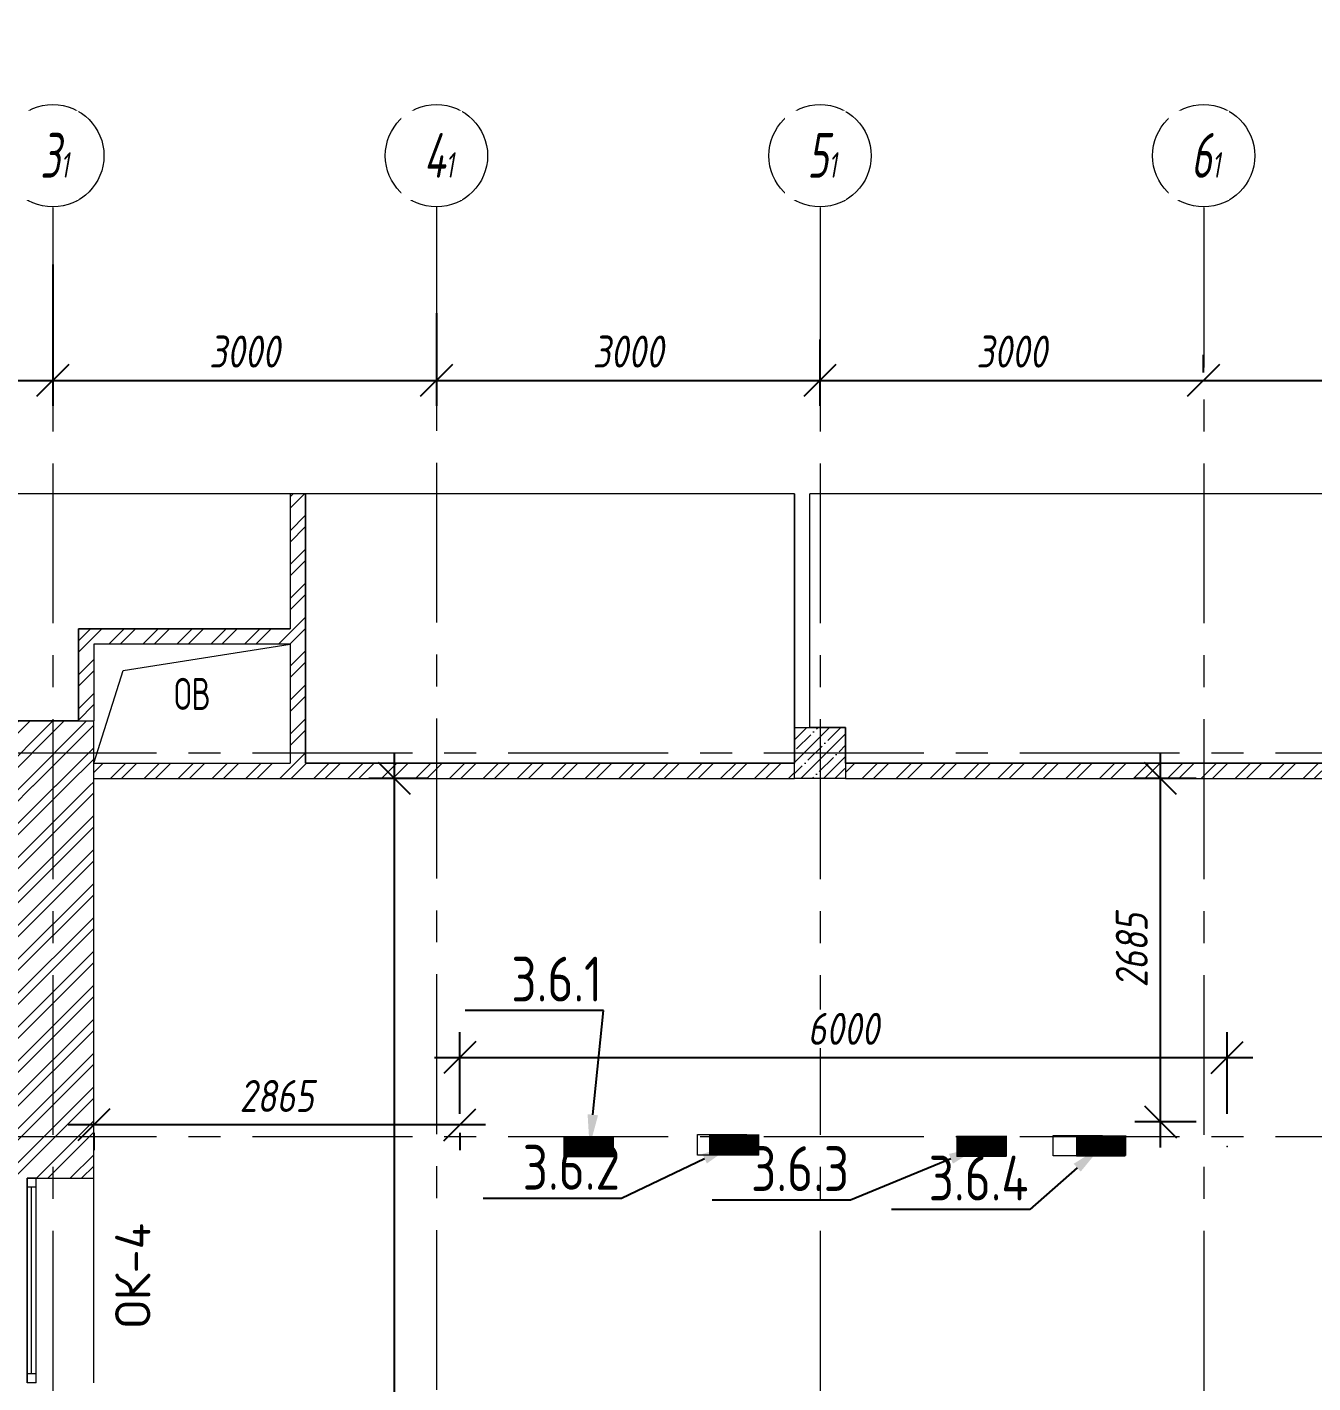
# Model space of a CAD drawing. Header units: millimetres. Extents: x 0 to 9491604, y -172998 to 295086.
# Drawn here: x 447114 to 457170, y -53633 to -43033 of the extents above; entities that cross this region are included whole.
import ezdxf
from ezdxf import colors
from ezdxf.entities.mleader import LeaderData, LeaderLine
from ezdxf.enums import TextEntityAlignment as Align
from ezdxf.math import Vec2, Vec3

# ---------------------------------------------------------------- set-up
doc = ezdxf.new("R2018")
doc.units = ezdxf.units.MM
doc.linetypes.add('CENTER', pattern=[2, 1.25, -0.25, 0.25, -0.25])
for name, color, linetype in [('EI_DIMS_DETAIL', 7, 'Continuous'), ('АР_новое окно', 160, 'Continuous'), ('АР_Перегородки кирпич', 34, 'Continuous')]:
    doc.layers.add(name, color=color, linetype=linetype)
for name, color, linetype, lineweight in [('Rigging-Truss-Insert Points', 7, 'Continuous', 5), ('TRUSS LIGHT', 7, 'Continuous', 5), ('АР_Колонны', 5, 'Continuous', 35), ('АР_Колонны Штрих', 250, 'Continuous', 5), ('АР_Маркер экспликации', 239, 'Continuous', 13), ('АР_Номер помещения', 250, 'Continuous', 9), ('АР_Окна', 4, 'Continuous', 9), ('АР_Оси', 7, 'Continuous', 25), ('АР_Оси размеры', 164, 'Continuous', 9), ('АР_Отверстия', 250, 'Continuous', 15), ('АР_Отметки', 7, 'Continuous', 5), ('АР_Перегородки_кирпич_Штрих', 244, 'Continuous', 5), ('АР_Сущ Несущая стена', 250, 'Continuous', 50), ('АР_тонкая линия', 250, 'Continuous', 0), ('АР_Штриховка кирпич', 250, 'Continuous', 9), ('Маркировка ОКОН', 5, 'Continuous', 18)]:
    doc.layers.add(name, color=color, linetype=linetype, lineweight=lineweight)
doc.layers.add('АР_Названия помещений', color=124, linetype='Continuous', lineweight=5, plot=False)
doc.layers.add('АР_Помещения_площадь', color=19, linetype='Continuous', lineweight=9, plot=False)
doc.layers.add('АР_Площадь контур', color=7, linetype='Continuous', lineweight=30, true_color=0xff9ee7, plot=False)
doc.styles.add('ICOCPEUR', font='isocpeur.ttf')
doc.styles.add('ISOCPEUR', font='', dxfattribs={"height": 250})
doc.styles.add('PDF ISOCPEUR', font='isocpeur.ttf')
doc.styles.get("Standard").update_dxf_attribs({"font": 'GOST.TTF'})
doc.styles.add('ГОСТ 2.304', font='CS_Gost2304.shx', dxfattribs={"oblique": 10})
doc.styles.get('ISOCPEUR').set_extended_font_data('ISOCPEUR', italic=True)
doc.dimstyles.new('СПДС', dxfattribs={"dimscale": 100, "dimtxt": 2.5, "dimasz": 2.5, "dimexe": 2, "dimexo": 0.625, "dimgap": 1, "dimtad": 1, "dimdec": 0, "dimrnd": 5, "dimtxsty": 'ГОСТ 2.304', "dimblk": 'OBLIQUE', "dimblk1": 'OBLIQUE', "dimblk2": 'OBLIQUE', "dimcen": 2.5, "dimdle": 2, "dimadec": 0, "dimazin": 2, "dimtfac": 0.75, "dimtdec": 4, "dimtmove": 1, "dimatfit": 3, "dimfxl": 1, "dimtfill": 1, "dimtolj": 1, "dimarcsym": 1})
pattern_1 = [(45, (-503931.1, 9514.15), (-132.58252, 132.58252), []), (45, (-503842.72, 9514.15), (-132.58252, 132.58252), [])]

# ---------------------------------------------------------------- blocks, each defined once
blk = doc.blocks.new('*U275')
at = {"layer": 'АР_новое окно', "lineweight": 9}
for p, q in [((0, 1600), (-70, 1600)), ((-70, 1600), (-70, 0)), ((-70, 0), (-70, 1600)), ((0, 1600), (0, 0)), ((0, 1530), (-70, 1530)), ((-35, 1530), (-35, 70)), ((0, 70), (-70, 70)), ((0, 0), (-70, 0))]:
    blk.add_line(p, q, dxfattribs=at)
blk = doc.blocks.new('_Oblique')
at = {"color": 0, "linetype": 'ByBlock', "lineweight": -2}
blk.add_line((-0.5, -0.5), (0.5, 0.5), dxfattribs=at)
blk = doc.blocks.new('*D167')
at = {"layer": 'Defpoints', "color": 0, "ltscale": 100, "transparency": 16777216}
for p in [(447315, -44826), (447315, -45795), (444315, -46089)]:
    blk.add_point(p, dxfattribs=at)
at = {"layer": 'АР_Оси размеры', "color": 0, "lineweight": -2, "ltscale": 100, "transparency": 16777216}
for p, q in [((447315, -44888), (447315, -45995)), ((444315, -46027), (444315, -45595)), ((444115, -45795), (447515, -45795))]:
    blk.add_line(p, q, dxfattribs=at)
at = {"layer": 'АР_Оси размеры', "color": 0, "lineweight": -2, "ltscale": 100, "transparency": 16777216, "xscale": 250, "yscale": 250, "zscale": 250, "rotation": 180}
blk.add_blockref('_Oblique', (444315, -45795), dxfattribs=at)
at = {"layer": 'АР_Оси размеры', "color": 0, "lineweight": -2, "ltscale": 100, "transparency": 16777216, "xscale": 250, "yscale": 250, "zscale": 250}
blk.add_blockref('_Oblique', (447315, -45795), dxfattribs=at)
at = {"layer": 'АР_Оси размеры', "color": 0, "lineweight": 9, "ltscale": 100, "transparency": 16777216, "insert": (445815, -45570), "char_height": 250, "attachment_point": 5, "style": 'ГОСТ 2.304', "bg_fill": 3, "box_fill_scale": 1.1, "bg_fill_color": 256, "bg_fill_true_color": 13158600, "bg_fill_transparency": 0}
blk.add_mtext('\\A1;3000', dxfattribs=at)
blk = doc.blocks.new('*D168')
at = {"layer": 'Defpoints', "color": 0, "ltscale": 100, "transparency": 16777216}
for p in [(447315, -44826), (450315, -45208), (450315, -45795)]:
    blk.add_point(p, dxfattribs=at)
at = {"layer": 'АР_Оси размеры', "color": 0, "lineweight": -2, "ltscale": 100, "transparency": 16777216}
for p, q in [((447315, -44888), (447315, -45995)), ((450315, -45270), (450315, -45995)), ((447115, -45795), (450515, -45795))]:
    blk.add_line(p, q, dxfattribs=at)
at = {"layer": 'АР_Оси размеры', "color": 0, "lineweight": -2, "ltscale": 100, "transparency": 16777216, "xscale": 250, "yscale": 250, "zscale": 250, "rotation": 180}
blk.add_blockref('_Oblique', (447315, -45795), dxfattribs=at)
at = {"layer": 'АР_Оси размеры', "color": 0, "lineweight": -2, "ltscale": 100, "transparency": 16777216, "xscale": 250, "yscale": 250, "zscale": 250}
blk.add_blockref('_Oblique', (450315, -45795), dxfattribs=at)
at = {"layer": 'АР_Оси размеры', "color": 0, "lineweight": 9, "ltscale": 100, "transparency": 16777216, "insert": (448815, -45570), "char_height": 250, "attachment_point": 5, "style": 'ГОСТ 2.304', "bg_fill": 3, "box_fill_scale": 1.1, "bg_fill_color": 256, "bg_fill_true_color": 13158600, "bg_fill_transparency": 0}
blk.add_mtext('\\A1;3000', dxfattribs=at)
blk = doc.blocks.new('*D169')
at = {"layer": 'Defpoints', "color": 0, "ltscale": 100, "transparency": 16777216}
for p in [(450315, -45208), (453315, -45413), (453315, -45795)]:
    blk.add_point(p, dxfattribs=at)
at = {"layer": 'АР_Оси размеры', "color": 0, "lineweight": -2, "ltscale": 100, "transparency": 16777216}
for p, q in [((450315, -45270), (450315, -45995)), ((453315, -45476), (453315, -45995)), ((450115, -45795), (453515, -45795))]:
    blk.add_line(p, q, dxfattribs=at)
at = {"layer": 'АР_Оси размеры', "color": 0, "lineweight": -2, "ltscale": 100, "transparency": 16777216, "xscale": 250, "yscale": 250, "zscale": 250, "rotation": 180}
blk.add_blockref('_Oblique', (450315, -45795), dxfattribs=at)
at = {"layer": 'АР_Оси размеры', "color": 0, "lineweight": -2, "ltscale": 100, "transparency": 16777216, "xscale": 250, "yscale": 250, "zscale": 250}
blk.add_blockref('_Oblique', (453315, -45795), dxfattribs=at)
at = {"layer": 'АР_Оси размеры', "color": 0, "lineweight": 9, "ltscale": 100, "transparency": 16777216, "insert": (451815, -45570), "char_height": 250, "attachment_point": 5, "style": 'ГОСТ 2.304', "bg_fill": 3, "box_fill_scale": 1.1, "bg_fill_color": 256, "bg_fill_true_color": 13158600, "bg_fill_transparency": 0}
blk.add_mtext('\\A1;3000', dxfattribs=at)
blk = doc.blocks.new('*D170')
at = {"layer": 'Defpoints', "color": 0, "ltscale": 100, "transparency": 16777216}
for p in [(453315, -45413), (456315, -45795), (456315, -45795)]:
    blk.add_point(p, dxfattribs=at)
at = {"layer": 'АР_Оси размеры', "color": 0, "lineweight": -2, "ltscale": 100, "transparency": 16777216}
for p, q in [((453315, -45476), (453315, -45995)), ((456315, -45733), (456315, -45595)), ((453115, -45795), (456515, -45795))]:
    blk.add_line(p, q, dxfattribs=at)
at = {"layer": 'АР_Оси размеры', "color": 0, "lineweight": -2, "ltscale": 100, "transparency": 16777216, "xscale": 250, "yscale": 250, "zscale": 250, "rotation": 180}
blk.add_blockref('_Oblique', (453315, -45795), dxfattribs=at)
at = {"layer": 'АР_Оси размеры', "color": 0, "lineweight": -2, "ltscale": 100, "transparency": 16777216, "xscale": 250, "yscale": 250, "zscale": 250}
blk.add_blockref('_Oblique', (456315, -45795), dxfattribs=at)
at = {"layer": 'АР_Оси размеры', "color": 0, "lineweight": 9, "ltscale": 100, "transparency": 16777216, "insert": (454815, -45570), "char_height": 250, "attachment_point": 5, "style": 'ГОСТ 2.304', "bg_fill": 3, "box_fill_scale": 1.1, "bg_fill_color": 256, "bg_fill_true_color": 13158600, "bg_fill_transparency": 0}
blk.add_mtext('\\A1;3000', dxfattribs=at)
blk = doc.blocks.new('*D171')
at = {"layer": 'Defpoints', "color": 0, "ltscale": 100, "transparency": 16777216}
for p in [(459315, -45413), (456315, -45795), (459315, -45795)]:
    blk.add_point(p, dxfattribs=at)
at = {"layer": 'АР_Оси размеры', "color": 0, "lineweight": -2, "ltscale": 100, "transparency": 16777216}
for p, q in [((459315, -45476), (459315, -45995)), ((456315, -45733), (456315, -45595)), ((456115, -45795), (459515, -45795))]:
    blk.add_line(p, q, dxfattribs=at)
at = {"layer": 'АР_Оси размеры', "color": 0, "lineweight": -2, "ltscale": 100, "transparency": 16777216, "xscale": 250, "yscale": 250, "zscale": 250, "rotation": 180}
blk.add_blockref('_Oblique', (456315, -45795), dxfattribs=at)
at = {"layer": 'АР_Оси размеры', "color": 0, "lineweight": -2, "ltscale": 100, "transparency": 16777216, "xscale": 250, "yscale": 250, "zscale": 250}
blk.add_blockref('_Oblique', (459315, -45795), dxfattribs=at)
at = {"layer": 'АР_Оси размеры', "color": 0, "lineweight": 9, "ltscale": 100, "transparency": 16777216, "insert": (457815, -45570), "char_height": 250, "attachment_point": 5, "style": 'ГОСТ 2.304', "bg_fill": 3, "box_fill_scale": 1.1, "bg_fill_color": 256, "bg_fill_true_color": 13158600, "bg_fill_transparency": 0}
blk.add_mtext('\\A1;3000', dxfattribs=at)
blk = doc.blocks.new('_DotSmall')
at = {"color": 0, "linetype": 'ByBlock', "const_width": 0.5}
blk.add_lwpolyline([(-0.0625, 0, 1), (0.0625, 0, 1)], format="xyb", close=True, dxfattribs=at)
blk = doc.blocks.new('Truss Straight Prolyte H40V-200 387x387x2000_3d')
at = {"layer": 'Rigging-Truss-Insert Points'}
for p in [(0, 0), (2000, 0)]:
    blk.add_point(p, dxfattribs=at)
blk = doc.blocks.new('Truss-46')
at = {"layer": 'TRUSS LIGHT', "color": 7, "transparency": 33554687}
blk.add_blockref('Truss Straight Prolyte H40V-200 387x387x2000_3d', (0, 0), dxfattribs=at)
at = {"layer": 'TRUSS LIGHT', "color": 0, "flags": 1}
for tag in ['Position_Name', 'Location', 'Trim', 'Length', 'Total_Hung_Weight', 'Note', 'WH', 'WH-A', 'TE', 'TE-A', 'Model_Name', 'Manufacturer', 'Length', 'Width', 'Height', 'Weight_Imperial', 'Weight_Metric', 'Truss_Color', 'User_Field_1', 'User_Field_2', 'User_Field_3', 'User_Field_4', 'User_Field_5', 'User_Field_6']:
    blk.add_attdef(tag, (-11004, -194.5), '', height=0.18, dxfattribs=at)
blk = doc.blocks.new('*D180')
at = {"layer": 'Defpoints', "color": 0, "lineweight": 9, "ltscale": 100, "transparency": 16777216}
for p in [(456500, -51090), (450499, -51592, 364), (456500, -51592, 364)]:
    blk.add_point(p, dxfattribs=at)
at = {"layer": 'EI_DIMS_DETAIL', "color": 0, "lineweight": -2, "ltscale": 100, "transparency": 16777216}
for p, q in [((450499, -51530), (450499, -50890)), ((456500, -51530), (456500, -50890)), ((450299, -51090), (456700, -51090))]:
    blk.add_line(p, q, dxfattribs=at)
at = {"layer": 'EI_DIMS_DETAIL', "color": 0, "lineweight": -2, "ltscale": 100, "transparency": 16777216, "xscale": 250, "yscale": 250, "zscale": 250, "rotation": 180}
blk.add_blockref('_Oblique', (450499, -51090), dxfattribs=at)
at = {"layer": 'EI_DIMS_DETAIL', "color": 0, "lineweight": -2, "ltscale": 100, "transparency": 16777216, "xscale": 250, "yscale": 250, "zscale": 250}
blk.add_blockref('_Oblique', (456500, -51090), dxfattribs=at)
at = {"layer": 'EI_DIMS_DETAIL', "color": 0, "lineweight": 9, "ltscale": 100, "transparency": 16777216, "insert": (453499, -50865), "char_height": 250, "attachment_point": 5, "style": 'ГОСТ 2.304', "bg_fill": 3, "box_fill_scale": 1.1, "bg_fill_color": 256, "bg_fill_true_color": 13158600, "bg_fill_transparency": 0}
blk.add_mtext('\\A1;6000', dxfattribs=at)
blk = doc.blocks.new('*D181')
at = {"layer": 'Defpoints', "color": 0, "lineweight": 9, "ltscale": 100, "transparency": 16777216}
for p in [(455978, -48908), (456320, -48908), (456320, -51592, 364)]:
    blk.add_point(p, dxfattribs=at)
at = {"layer": 'EI_DIMS_DETAIL', "color": 0, "lineweight": -2, "ltscale": 100, "transparency": 16777216}
for p, q in [((455978, -51792), (455978, -48708)), ((456258, -48908), (455778, -48908)), ((456258, -51592), (455778, -51592))]:
    blk.add_line(p, q, dxfattribs=at)
at = {"layer": 'EI_DIMS_DETAIL', "color": 0, "lineweight": -2, "ltscale": 100, "transparency": 16777216, "xscale": 250, "yscale": 250, "zscale": 250}
for p, rotation in [((455978, -48908), 90), ((455978, -51592), 270)]:
    blk.add_blockref('_Oblique', p, dxfattribs=dict(at, rotation=rotation))
at = {"layer": 'EI_DIMS_DETAIL', "color": 0, "lineweight": 9, "ltscale": 100, "transparency": 16777216, "insert": (455753, -50250), "char_height": 250, "attachment_point": 5, "rotation": 90, "style": 'ГОСТ 2.304', "bg_fill": 3, "box_fill_scale": 1.1, "bg_fill_color": 256, "bg_fill_true_color": 13158600, "bg_fill_transparency": 0}
blk.add_mtext('\\A1;2685', dxfattribs=at)
blk = doc.blocks.new('*D182')
at = {"layer": 'Defpoints', "color": 0, "lineweight": 9, "ltscale": 100, "transparency": 16777216}
for p in [(449988, -48908), (450315, -48908), (450497, -59424, 34)]:
    blk.add_point(p, dxfattribs=at)
at = {"layer": 'EI_DIMS_DETAIL', "color": 0, "lineweight": -2, "ltscale": 100, "transparency": 16777216}
for p, q in [((449988, -59624), (449988, -48708)), ((450253, -48908), (449788, -48908)), ((450434, -59424), (449788, -59424))]:
    blk.add_line(p, q, dxfattribs=at)
at = {"layer": 'EI_DIMS_DETAIL', "color": 0, "lineweight": -2, "ltscale": 100, "transparency": 16777216, "xscale": 250, "yscale": 250, "zscale": 250}
for p, rotation in [((449988, -48908), 90), ((449988, -59424), 270)]:
    blk.add_blockref('_Oblique', p, dxfattribs=dict(at, rotation=rotation))
at = {"layer": 'EI_DIMS_DETAIL', "color": 0, "lineweight": 9, "ltscale": 100, "transparency": 16777216, "insert": (449763, -54166), "char_height": 250, "attachment_point": 5, "rotation": 90, "style": 'ГОСТ 2.304', "bg_fill": 3, "box_fill_scale": 1.1, "bg_fill_color": 256, "bg_fill_true_color": 13158600, "bg_fill_transparency": 0}
blk.add_mtext('\\A1;10515', dxfattribs=at)
blk = doc.blocks.new('*D183')
at = {"layer": 'Defpoints', "color": 0, "lineweight": 9, "ltscale": 100, "transparency": 16777216}
for p in [(447635, -51615), (447635, -51615), (450499, -51615, 340)]:
    blk.add_point(p, dxfattribs=at)
at = {"layer": 'EI_DIMS_DETAIL', "color": 0, "lineweight": -2, "ltscale": 100, "transparency": 16777216}
for p, q in [((450699, -51615), (447435, -51615)), ((447635, -51677), (447635, -51815)), ((450499, -51677), (450499, -51815))]:
    blk.add_line(p, q, dxfattribs=at)
at = {"layer": 'EI_DIMS_DETAIL', "color": 0, "lineweight": -2, "ltscale": 100, "transparency": 16777216, "xscale": 250, "yscale": 250, "zscale": 250, "rotation": 180}
blk.add_blockref('_Oblique', (447635, -51615), dxfattribs=at)
at = {"layer": 'EI_DIMS_DETAIL', "color": 0, "lineweight": -2, "ltscale": 100, "transparency": 16777216, "xscale": 250, "yscale": 250, "zscale": 250}
blk.add_blockref('_Oblique', (450499, -51615), dxfattribs=at)
at = {"layer": 'EI_DIMS_DETAIL', "color": 0, "lineweight": 9, "ltscale": 100, "transparency": 16777216, "insert": (449067, -51390), "char_height": 250, "attachment_point": 5, "style": 'ГОСТ 2.304', "bg_fill": 3, "box_fill_scale": 1.1, "bg_fill_color": 256, "bg_fill_true_color": 13158600, "bg_fill_transparency": 0}
blk.add_mtext('\\A1;2865', dxfattribs=at)
blk = doc.blocks.new('*U286')
at = {"color": 7, "style": 'ISOCPEUR', "width": 0.7, "flags": 1}
blk.add_attdef('КАТЕГОРИЯ', (-499, -2092), '', height=250, dxfattribs=at)
at = {"layer": 'АР_Номер помещения', "color": 7, "style": 'ISOCPEUR', "width": 0.7}
blk.add_attdef('НОМЕР_ПОМЕЩЕНИЯ', text='', height=300, dxfattribs=at).set_placement((-12706, 14289), align=Align.MIDDLE_CENTER)
at = {"layer": 'АР_Помещения_площадь', "color": 7, "style": 'ISOCPEUR', "width": 0.7}
blk.add_attdef('ПЛОЩАДЬ_ПОМЕЩЕНИЯ', text='', height=200, dxfattribs=at).set_placement((-12402, 13467), align=Align.MIDDLE_RIGHT)
at = {"layer": 'АР_Помещения_площадь', "color": 7, "lineweight": 30, "width": 0.7, "flags": 104}
blk.add_attdef('ИМЯ_ПОМЕЩЕНИЯ', text='', height=100, dxfattribs=at).set_placement((158, 1217), align=Align.MIDDLE_CENTER)
blk = doc.blocks.new('АР план')
at = {"layer": 'АР_Колонны Штрих', "lineweight": 9, "ltscale": 100}
h = blk.add_hatch(dxfattribs=at)
h.set_pattern_fill('ANSI35', color=256, scale=500)
h.set_pattern_definition([(45, (-503936.6, -8636.49), (-88.388348, 88.388348), []), (45, (-503848.21, -8636.49), (-88.388348, 88.388348), [156.25, -31.25, 0, -31.25])])
h.paths.add_polyline_path([(453515.5, -48508), (453115.5, -48508), (453115.5, -48908), (453515.5, -48908)])
at = {"layer": 'АР_Перегородки_кирпич_Штрих', "lineweight": 9, "ltscale": 100}
h = blk.add_hatch(dxfattribs=at)
h.set_pattern_fill('ANSI32', color=256, scale=500)
h.set_pattern_definition([(45, (-515401.73, -2591.49), (-132.58252, 132.58252), []), (45, (-515313.34, -2591.49), (-132.58252, 132.58252), [])])
h.paths.add_polyline_path([(447635.4, -48787.9), (447635.4, -48907.9), (447635.4, -48907.9), (447635.4, -48787.9), (447635.4, -48787.9), (449172.6, -48787.9), (449172.6, -47858), (447635.4, -47858), (447635.4, -48458), (447515.4, -48458), (447515.4, -47738), (449172.2, -47738), (449171.8, -46683.2), (449292.6, -46683.2), (449292.6, -48787.9), (453115.5, -48787.9), (453115.5, -48907.9), (447635.4, -48907.9), (447635.4, -48787.9), (447635.4, -48787.9), (447635.4, -48907.9), (447635.4, -48787.9)])
h = blk.add_hatch(dxfattribs=at)
h.set_pattern_fill('ANSI32', color=256, scale=500)
h.set_pattern_definition([(45, (-509521.6, -2591.49), (-132.58252, 132.58252), []), (45, (-509433.22, -2591.49), (-132.58252, 132.58252), [])])
h.paths.add_polyline_path([(453515.5, -48787.9), (453515.5, -48907.9), (453515.5, -48907.9), (453515.5, -48787.9), (453515.5, -48787.9), (459115.5, -48787.9), (459115.5, -48907.9), (453515.5, -48907.9), (453515.5, -48787.9), (453515.5, -48787.9), (453515.5, -48907.9), (453515.5, -48787.9)])
at = {"layer": 'АР_Штриховка кирпич', "lineweight": 9, "ltscale": 100}
h = blk.add_hatch(dxfattribs=at)
h.set_pattern_fill('ANSI32', color=256, scale=500)
h.set_pattern_definition(pattern_1)
h.paths.add_polyline_path([(443220.9, -48458), (443220.9, -48468.2), (443220.9, -48468.2), (443220.9, -48968), (446995.4, -48968), (446995.5, -48968), (447635.5, -48968), (447635.4, -48458)])
h = blk.add_hatch(dxfattribs=at)
h.set_pattern_fill('ANSI32', color=256, scale=500)
h.set_pattern_definition(pattern_1)
h.paths.add_polyline_path([(447635.5, -48966.1), (446995.5, -48966.1), (446995.4, -52033.3), (447635.4, -52033.3)])
at = {"layer": 'Defpoints', "color": 18, "lineweight": 9, "ltscale": 100, "true_color": 0x000000}
blk.add_lwpolyline([(453115.5, -46683.2), (443220.9, -46683.2), (443220.9, -74586.1), (471514.2, -74586.1), (471514.2, -46683.2), (453235.5, -46683.2)], dxfattribs=at)
at = {"layer": 'АР_Колонны', "lineweight": 9, "ltscale": 100}
blk.add_lwpolyline([(453115.5, -48508), (453515.5, -48508), (453515.5, -48908), (453115.5, -48908)], close=True, dxfattribs=at)
at = {"layer": 'АР_Окна', "lineweight": 9, "ltscale": 100}
blk.add_line((447635.4, -53633.3), (447635.4, -52033.3), dxfattribs=at)
at = {"layer": 'АР_Оси', "linetype": 'CENTER', "lineweight": 9, "ltscale": 1000}
for p, q in [((447315.5, -44444.3), (447315.5, -76677.8)), ((450315.5, -44438.8), (450315.5, -76677.8)), ((453315.5, -44444.3), (453315.5, -74586.1)), ((456315.5, -44444.3), (456315.5, -74586.1)), ((436877, -48708), (471514.2, -48708)), ((436877, -51708), (471514.2, -51708))]:
    blk.add_line(p, q, dxfattribs=at)
at = {"layer": 'АР_Оси', "lineweight": 9, "ltscale": 0.5}
for centre in [(447315.5, -44038.8), (450315.5, -44038.8), (453315.5, -44038.8), (456315.5, -44038.8)]:
    blk.add_circle(centre, 400, dxfattribs=at)
at = {"layer": 'АР_Перегородки кирпич', "lineweight": 9, "ltscale": 100}
for points in [[(449172.4, -46683.2), (449172.6, -47738)], [(449292.6, -46683.2), (449292.6, -48788)], [(447515.4, -48458), (447515.4, -47738)], [(447515.4, -47738), (449172.6, -47738)], [(447635.4, -47858), (447635.4, -48458)], [(449172.6, -47858), (447635.4, -47858)], [(449172.6, -47858), (449172.6, -48788)], [(447635.4, -48788), (449172.6, -48788)], [(449292.6, -48788), (453115.5, -48788)], [(453515.5, -48788), (459115.5, -48788)], [(447635.4, -48908), (453115.5, -48908)], [(453515.5, -48908), (459115.5, -48908)]]:
    blk.add_lwpolyline(points, dxfattribs=at)
at = {"layer": 'АР_Перегородки кирпич', "linetype": 'Continuous', "lineweight": 9, "ltscale": 100}
for points in [[(453115.5, -48508), (453115.5, -46683.2)], [(453235.5, -48508), (453235.5, -46683.2)]]:
    blk.add_lwpolyline(points, dxfattribs=at)
at = {"layer": 'АР_Площадь контур', "lineweight": 9}
for points in [[(449171.5, -46683.2), (449171.5, -47737.9), (447515.4, -47738), (447515.4, -48458), (443220.9, -48458)], [(453115.5, -46683.2), (453115.5, -48788), (449292.6, -48788), (449292.6, -46683.2)], [(459395.5, -46683.2), (459395.5, -48508), (459115.5, -48508), (459115.5, -48788), (453515.5, -48788), (453515.5, -48508), (453235.5, -48508), (453235.5, -46683.2)]]:
    blk.add_lwpolyline(points, dxfattribs=at)
at = {"layer": 'АР_Сущ Несущая стена', "lineweight": 9, "ltscale": 100}
for p, q in [((443220.9, -48458), (447635.4, -48458)), ((447635.4, -52033.3), (447635.4, -48458)), ((447114.3, -52033.3), (447635.4, -52033.3))]:
    blk.add_line(p, q, dxfattribs=at)
at = {"layer": 'АР_тонкая линия', "lineweight": 9, "ltscale": 100}
blk.add_lwpolyline([(447635.4, -48788), (447865.7, -48063.9), (449172.6, -47858)], dxfattribs=at)
at = {"layer": 'АР_новое окно', "lineweight": 9, "xscale": -1, "rotation": 180}
blk.add_blockref('*U275', (447184.3, -52033.3), dxfattribs=at)
at = {"layer": 'АР_Отверстия', "lineweight": 9, "ltscale": 100, "insert": (448405.5, -48246.6), "char_height": 250, "attachment_point": 5, "line_spacing_factor": 0.7, "style": 'ICOCPEUR'}
blk.add_mtext('\\A1;{\\W0.7;ОВ}', dxfattribs=at)
at = {"layer": 'Маркировка ОКОН', "lineweight": 9, "insert": (448079.3, -53203.6), "char_height": 275.42, "attachment_point": 7, "rotation": 90, "style": 'PDF ISOCPEUR'}
blk.add_mtext('ОК-4', dxfattribs=at)
at = {"layer": 'АР_Оси', "lineweight": 9, "char_height": 350, "width": 123.867, "attachment_point": 1, "line_spacing_factor": 1.149209, "style": 'ГОСТ 2.304', "bg_fill": 2}
for s, insert in [('{\\W0.8;3\\H0.57143x;1}', (447215.7, -43861)), ('{\\W0.8;4\\H0.57143x;1}', (450215.7, -43861)), ('{\\W0.8;5\\H0.57143x;1}', (453215.7, -43861)), ('{\\W0.8;6\\H0.57143x;1}', (456215.7, -43861))]:
    blk.add_mtext(s, dxfattribs=dict(at, insert=insert))
at = {"layer": 'АР_Оси размеры', "lineweight": 9, "ltscale": 100}
dim = blk.add_linear_dim(base=(447315.5, -45795.5), p1=(444315.5, -46089.3), p2=(447315.5, -44825.7), dimstyle='СПДС', dxfattribs=at)
dim.commit()
dim.dimension.update_dxf_attribs({"geometry": '*D167', "text_midpoint": (445815.5, -45570.5)})
dim = blk.add_linear_dim(base=(450315.5, -45795.5), p1=(447315.5, -44825.7), p2=(450315.5, -45207.7), dimstyle='СПДС', dxfattribs=at)
dim.commit()
dim.dimension.update_dxf_attribs({"geometry": '*D168', "text_midpoint": (448815.5, -45570.5)})
dim = blk.add_linear_dim(base=(453315.5, -45795.5), p1=(450315.5, -45207.7), p2=(453315.5, -45413.4), dimstyle='СПДС', dxfattribs=at)
dim.commit()
dim.dimension.update_dxf_attribs({"geometry": '*D169', "text_midpoint": (451815.5, -45570.5)})
dim = blk.add_linear_dim(base=(456315.5, -45795.5), p1=(453315.5, -45413.4), p2=(456315.5, -45795.5), dimstyle='СПДС', dxfattribs=at)
dim.commit()
dim.dimension.update_dxf_attribs({"geometry": '*D170', "text_midpoint": (454815.5, -45570.5)})
dim = blk.add_linear_dim(base=(459315.5, -45795.5), p1=(456315.5, -45795.5), p2=(459315.5, -45413.4), dimstyle='СПДС', dxfattribs=at)
dim.commit()
dim.dimension.update_dxf_attribs({"geometry": '*D171', "text_midpoint": (457815.5, -45570.5)})
at = {"layer": 'АР_Отметки', "lineweight": 9}
ml = blk.add_multileader_mtext('Standard', dxfattribs=at)
ml.set_content('+3,950', color=256, style='ISOCPEUR')
ml.set_leader_properties(color=256, linetype='Continuous', lineweight=-1)
ml.set_arrow_properties(name='DOTSMALL')
ml.build(insert=Vec2(0, 0))
ml.multileader.update_dxf_attribs({"has_text_frame": 1, "text_left_attachment_type": 4, "text_right_attachment_type": 4, "dogleg_length": 100, "arrow_head_size": 180})
ctx = ml.context
ctx.base_point, ctx.char_height, ctx.arrow_head_size, ctx.landing_gap_size, ctx.plane_origin = Vec3(466759.8, -57069.1), 250, 180, 50, Vec3(466678.4, -58336.7)
ctx.left_attachment, ctx.right_attachment = 4, 4
notes = []
notes.append((ctx, [(0, (0, 0, 0), (0, 0), (1, 0), 1, [])]))
ctx.mtext.insert, ctx.mtext.width, ctx.mtext.line_spacing_style, ctx.mtext.flow_direction = Vec3(466809.8, -56735.8), 852.697, 2, 5
ml = blk.add_multileader_mtext('Standard', dxfattribs=at)
ml.set_content('+1,975', color=256, style='ISOCPEUR')
ml.set_leader_properties(color=256, linetype='Continuous', lineweight=-1)
ml.set_arrow_properties(name='DOTSMALL')
ml.build(insert=Vec2(0, 0))
ml.multileader.update_dxf_attribs({"has_text_frame": 1, "text_left_attachment_type": 4, "text_right_attachment_type": 4, "dogleg_length": 100, "arrow_head_size": 180})
ctx = ml.context
ctx.base_point, ctx.char_height, ctx.arrow_head_size, ctx.landing_gap_size, ctx.plane_origin = Vec3(466447.8, -62180.1), 250, 180, 50, Vec3(469579.8, -63351.8)
ctx.left_attachment, ctx.right_attachment = 4, 4
notes.append((ctx, [(0, (0, 0, 0), (0, 0), (1, 0), 1, [])]))
ctx.mtext.insert, ctx.mtext.width, ctx.mtext.line_spacing_style, ctx.mtext.flow_direction = Vec3(466497.8, -61780.1), 852.697, 2, 5
ml = blk.add_multileader_mtext('Standard', dxfattribs=at)
ml.set_content('+2,410', color=256, style='ISOCPEUR')
ml.set_leader_properties(color=256, linetype='Continuous', lineweight=-1)
ml.set_arrow_properties(name='DOTSMALL')
ml.build(insert=Vec2(0, 0))
ml.multileader.update_dxf_attribs({"has_text_frame": 1, "text_left_attachment_type": 4, "text_right_attachment_type": 4, "dogleg_length": 100, "arrow_head_size": 180})
ctx = ml.context
ctx.base_point, ctx.char_height, ctx.arrow_head_size, ctx.landing_gap_size, ctx.plane_origin = Vec3(463365.5, -73612.9), 250, 180, 50, Vec3(461204.3, -74204.2)
ctx.left_attachment, ctx.right_attachment = 4, 4
notes.append((ctx, [(0, (0, 0, 0), (0, 0), (1, 0), 1, [])]))
ctx.mtext.insert, ctx.mtext.width, ctx.mtext.line_spacing_style, ctx.mtext.flow_direction = Vec3(463415.5, -73279.6), 852.697, 2, 5
for ctx, leaders in notes:
    for number, flags, end, landing, length, lines in leaders:
        leader = LeaderData()
        leader.index, (leader.has_last_leader_line, leader.has_dogleg_vector, leader.attachment_direction) = number, flags
        leader.last_leader_point, leader.dogleg_vector, leader.dogleg_length = Vec3(end), Vec3(landing), length
        for number, points, colour, breaks in lines:
            line = LeaderLine()
            line.index, line.vertices, line.color, line.breaks = number, Vec3.list(points), colors.encode_raw_color(colour), breaks
            leader.lines.append(line)
        ctx.leaders.append(leader)

msp = doc.modelspace()

# ---------------------------------------------------------------- block references
at = {"color": 12, "true_color": 0xe00000}
msp.add_blockref('АР план', (0, 0), dxfattribs=at)

# ---------------------------------------------------------------- next in the draw order: hatches: boundary and pattern name
at = {"lineweight": 9}
h = msp.add_hatch(dxfattribs=at)
h.set_pattern_fill('ANGLE', color=3, angle=-90)
h.set_pattern_definition([(270, (-239489.927, 786244.934), (6.985, -1e-15), [5.08, -1.905]), (360, (-239489.927, 786244.934), (2e-15, 6.985), [5.08, -1.905])])
h.paths.add_polyline_path([(451697.3, -51706.3), (451697.3, -51866.3), (451312, -51866.3), (451312, -51706.3)])
h = msp.add_hatch(dxfattribs=at)
h.set_pattern_fill('ANGLE', color=3, angle=-90)
h.set_pattern_definition([(270, (-238351.67, 786259.125), (6.985, -1e-15), [5.08, -1.905]), (360, (-238351.67, 786259.125), (2e-15, 6.985), [5.08, -1.905])])
h.paths.add_polyline_path([(452835.6, -51692.1), (452835.6, -51852.1), (452450.2, -51852.1), (452450.2, -51692.1)])
h = msp.add_hatch(dxfattribs=at)
h.set_pattern_fill('ANGLE', color=3, angle=-90)
h.set_pattern_definition([(270, (-236416.613, 786248.818), (6.985, -1e-15), [5.08, -1.905]), (360, (-236416.613, 786248.818), (2e-15, 6.985), [5.08, -1.905])])
h.paths.add_polyline_path([(454770.7, -51702.4), (454770.7, -51862.4), (454385.3, -51862.4), (454385.3, -51702.4)])
h = msp.add_hatch(dxfattribs=at)
h.set_pattern_fill('ANGLE', color=3, angle=-90)
h.set_pattern_definition([(270, (-235482.632, 786252.021), (6.985, -1e-15), [5.08, -1.905]), (360, (-235482.632, 786252.021), (2e-15, 6.985), [5.08, -1.905])])
h.paths.add_polyline_path([(455704.6, -51699.2), (455704.6, -51859.2), (455319.3, -51859.2), (455319.3, -51699.2)])

# ---------------------------------------------------------------- next in the draw order: linework, layer by layer
at = {"lineweight": 9, "elevation": 187.6}
msp.add_lwpolyline([(452743.2, -51692.1), (452743.2, -51852.1), (452357.8, -51852.1), (452357.8, -51692.1)], close=True, dxfattribs=at)
at = {"lineweight": 9}
msp.add_lwpolyline([(455525, -51699.2), (455525, -51859.2), (455139.6, -51859.2), (455139.6, -51699.2)], close=True, dxfattribs=at)

# ---------------------------------------------------------------- next in the draw order: block references
at = {"layer": 'TRUSS LIGHT', "color": 7, "lineweight": 9, "transparency": 33554687}
for p in [(450499, -51785.8, 1), (452499.5, -51786.1, 1), (454500, -51786, 1)]:
    msp.add_blockref('Truss-46', p, dxfattribs=at)

# ---------------------------------------------------------------- next in the draw order: dimensions: what is measured, and where the dimension line sits
at = {"layer": 'EI_DIMS_DETAIL', "lineweight": 9, "ltscale": 100}
dim = msp.add_linear_dim(base=(456500, -51089.6), p1=(450499, -51592.1, 364.2), p2=(456500, -51592.4, 364.2), dimstyle='СПДС', dxfattribs=at)
dim.commit()
dim.dimension.update_dxf_attribs({"geometry": '*D180', "text_midpoint": (453499.5, -50864.6)})

# ---------------------------------------------------------------- next in the draw order: leaders
at = {"lineweight": 9}
ml = msp.add_multileader_mtext('Standard', dxfattribs=at)
ml.set_content('3.6.2', color=256)
ml.set_leader_properties()
ml.build(insert=Vec2(0, 0))
ml.multileader.update_dxf_attribs({"text_left_attachment_type": 6, "text_right_attachment_type": 6, "arrow_head_size": 250})
ctx = ml.context
ctx.base_point, ctx.char_height, ctx.arrow_head_size, ctx.plane_origin = Vec3(451021.9, -52192.9, 8118.6), 350, 250, Vec3(452844.5, -51902.6, 8118.6)
ctx.left_attachment, ctx.right_attachment, ctx.text_align_type = 6, 6, 2
notes = []
notes.append((ctx, [(1, (1, 1, 0), (451761.4, -52192.9, 8118.6), (-1, 0), 8, [(0, [(452638, -51772.1, 8118.6)], 0, [])])]))
ctx.mtext.insert, ctx.mtext.alignment, ctx.mtext.flow_direction = Vec3(451751.4, -51772.9, 8118.6), 3, 5
ml = msp.add_multileader_mtext('Standard', dxfattribs=at)
ml.set_content('3.6.3', color=256)
ml.set_leader_properties()
ml.build(insert=Vec2(0, 0))
ml.multileader.update_dxf_attribs({"text_left_attachment_type": 6, "text_right_attachment_type": 6, "arrow_head_size": 250})
ctx = ml.context
ctx.base_point, ctx.char_height, ctx.arrow_head_size, ctx.plane_origin = Vec3(452840.5, -52203.4, 7779.6), 350, 250, Vec3(454583.4, -51913.1, 7779.6)
ctx.left_attachment, ctx.right_attachment, ctx.text_align_type = 6, 6, 2
notes.append((ctx, [(1, (1, 1, 0), (453553, -52203.4, 7779.6), (-1, 0), 8, [(0, [(454570, -51786, 7779.6)], 0, [])])]))
ctx.mtext.insert, ctx.mtext.alignment, ctx.mtext.flow_direction = Vec3(453543, -51783.4, 7779.6), 3, 5
ml = msp.add_multileader_mtext('Standard', dxfattribs=at)
ml.set_content('3.6.4', color=256)
ml.set_leader_properties()
ml.build(insert=Vec2(0, 0))
ml.multileader.update_dxf_attribs({"text_left_attachment_type": 6, "text_right_attachment_type": 6, "arrow_head_size": 250})
ctx = ml.context
ctx.base_point, ctx.char_height, ctx.arrow_head_size, ctx.plane_origin = Vec3(454217.7, -52277, 8118.6), 350, 250, Vec3(456001.5, -51986.7, 8118.6)
ctx.left_attachment, ctx.right_attachment, ctx.text_align_type = 6, 6, 2
notes.append((ctx, [(1, (1, 1, 0), (454955.4, -52277, 8118.6), (-1, 0), 8, [(0, [(455514.1, -51786, 8118.6)], 0, [])])]))
ctx.mtext.insert, ctx.mtext.alignment, ctx.mtext.flow_direction = Vec3(454945.4, -51857, 8118.6), 3, 5
for ctx, leaders in notes:
    for number, flags, end, landing, length, lines in leaders:
        leader = LeaderData()
        leader.index, (leader.has_last_leader_line, leader.has_dogleg_vector, leader.attachment_direction) = number, flags
        leader.last_leader_point, leader.dogleg_vector, leader.dogleg_length = Vec3(end), Vec3(landing), length
        for number, points, colour, breaks in lines:
            line = LeaderLine()
            line.index, line.vertices, line.color, line.breaks = number, Vec3.list(points), colors.encode_raw_color(colour), breaks
            leader.lines.append(line)
        ctx.leaders.append(leader)

# ---------------------------------------------------------------- next in the draw order: dimensions: what is measured, and where the dimension line sits
at = {"layer": 'EI_DIMS_DETAIL', "lineweight": 9, "ltscale": 100}
dim = msp.add_linear_dim(base=(455978.2, -48908), p1=(456320.3, -51592.4, 364.2), p2=(456320.3, -48908), angle=90, dimstyle='СПДС', dxfattribs=at)
dim.commit()
dim.dimension.update_dxf_attribs({"geometry": '*D181', "text_midpoint": (455753.2, -50250.2)})

# ---------------------------------------------------------------- next in the draw order: leaders
at = {"lineweight": 9}
ml = msp.add_multileader_mtext('Standard', dxfattribs=at)
ml.set_content('3.6.1', color=256)
ml.set_leader_properties()
ml.build(insert=Vec2(0, 0))
ml.multileader.update_dxf_attribs({"text_left_attachment_type": 6, "text_right_attachment_type": 6, "arrow_head_size": 250})
ctx = ml.context
ctx.base_point, ctx.char_height, ctx.arrow_head_size, ctx.plane_origin = Vec3(450958.8, -50721.5, 7754.5), 350, 250, Vec3(452730.2, -50431.2, 7754.5)
ctx.left_attachment, ctx.right_attachment, ctx.text_align_type = 6, 6, 2
notes = []
notes.append((ctx, [(1, (1, 1, 0), (451621.3, -50721.5, 7754.5), (-1, 0), 8, [(0, [(451513.1, -51785.8, 7754.5)], 0, [])])]))
ctx.mtext.insert, ctx.mtext.alignment, ctx.mtext.flow_direction = Vec3(451611.3, -50301.5, 7754.5), 3, 5
for ctx, leaders in notes:
    for number, flags, end, landing, length, lines in leaders:
        leader = LeaderData()
        leader.index, (leader.has_last_leader_line, leader.has_dogleg_vector, leader.attachment_direction) = number, flags
        leader.last_leader_point, leader.dogleg_vector, leader.dogleg_length = Vec3(end), Vec3(landing), length
        for number, points, colour, breaks in lines:
            line = LeaderLine()
            line.index, line.vertices, line.color, line.breaks = number, Vec3.list(points), colors.encode_raw_color(colour), breaks
            leader.lines.append(line)
        ctx.leaders.append(leader)

# ---------------------------------------------------------------- next in the draw order: dimensions: what is measured, and where the dimension line sits
at = {"layer": 'EI_DIMS_DETAIL', "lineweight": 9, "ltscale": 100}
dim = msp.add_linear_dim(base=(449988, -48908), p1=(450496.8, -59423.9, 34.4), p2=(450315.5, -48908), angle=90, dimstyle='СПДС', dxfattribs=at)
dim.commit()
dim.dimension.update_dxf_attribs({"geometry": '*D182', "text_midpoint": (449763, -54165.9)})

# ---------------------------------------------------------------- next in the draw order: dimensions: what is measured, and where the dimension line sits
dim = msp.add_linear_dim(base=(447635.4, -51614.7), p1=(450499, -51614.7, 340.1), p2=(447635.4, -51614.7), dimstyle='СПДС', dxfattribs=at)
dim.commit()
dim.dimension.update_dxf_attribs({"geometry": '*D183', "text_midpoint": (449067.2, -51389.7)})

# ---------------------------------------------------------------- next in the draw order: block references
at = {"layer": 'АР_Маркер экспликации', "color": 7, "lineweight": 9}
ref = msp.add_blockref('*U286', (400668.2, 30563.8), dxfattribs=at)
lines = msp.add_mtext('\\W0.8000;Многофункциональное пространство с функцией актового зала (с эстрадой в уровне пола)', dxfattribs={"layer": 'АР_Названия помещений', "insert": (388509, 42822.1), "char_height": 6157.775, "width": 926.94, "attachment_point": 1})
ref.add_attrib('ИМЯ_ПОМЕЩЕНИЯ', '', (388509, 42822.1), dxfattribs={"flags": 104}).embed_mtext(lines)

doc.saveas('drawing.dxf')
